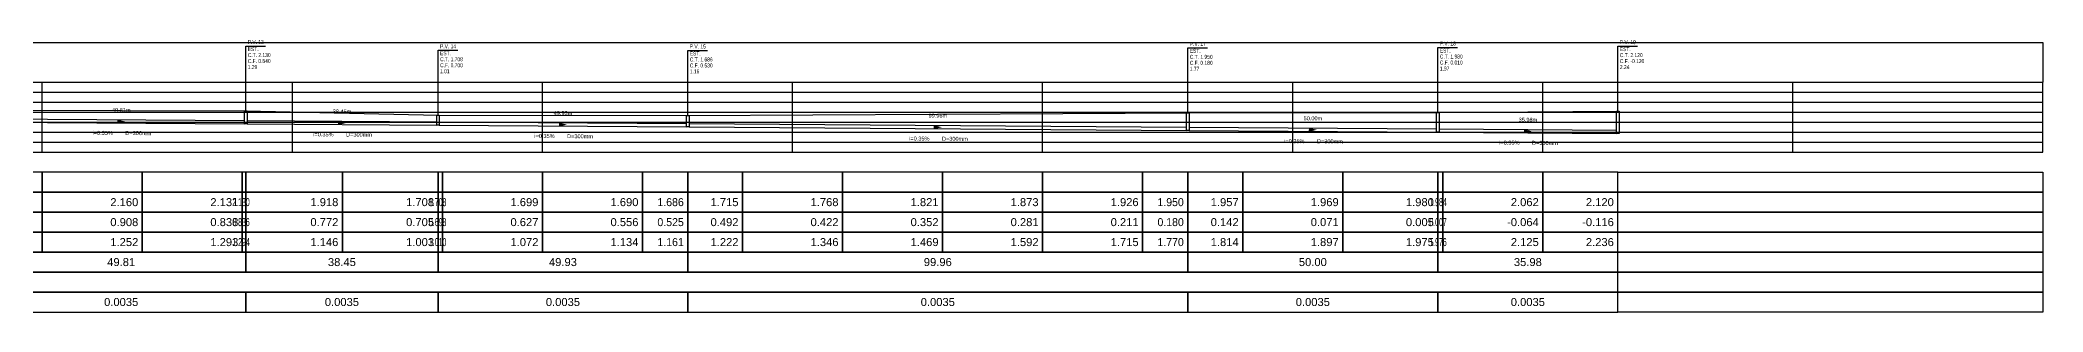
# Model space of a CAD drawing. Extents: x -160 to 364724, y -100 to 7353297.
# Drawn here: x 360560 to 360960.4, y 7351761.1 to 7351815.6 of the extents above; entities that cross this region are included whole.
import ezdxf
from ezdxf.enums import TextEntityAlignment as Align

# ---------------------------------------------------------------- set-up
doc = ezdxf.new("R2010")
doc.units = 0
doc.header["$LTSCALE"] = 5
for name, color, linetype in [('PS_IND_COMPRIMENTO', 7, 'Continuous'), ('PS_IND_DIAMETRO', 7, 'Continuous'), ('PS_IND_FLUXO', 3, 'Continuous'), ('PS_IND_INCLINACAO', 7, 'Continuous'), ('PS_PERFIL_CAIXAS', 7, 'Continuous'), ('PS_PERFIL_COTA_LIN', 7, 'Continuous'), ('PS_PERFIL_COTA_TXT', 5, 'Continuous'), ('PS_PERFIL_GRADE', 8, 'Continuous'), ('PS_PERFIL_TERRENO', 3, 'Continuous'), ('PS_PERFIL_TUBO', 7, 'Continuous'), ('PS_PONTOS_IDENTIFICACAO_LIN', 7, 'Continuous'), ('PS_PONTOS_IDENTIFICACAO_TXT', 7, 'Continuous')]:
    doc.layers.add(name, color=color, linetype=linetype)
doc.styles.get("Standard").update_dxf_attribs({"font": 'arial.ttf'})

# ---------------------------------------------------------------- blocks, each defined once
blk = doc.blocks.new('*U248')
at = {"layer": 'PS_PERFIL_GRADE', "linetype": 'Continuous'}
for p, q in [((0, 0), (0, 14)), ((0, 14), (850, 14)), ((50, 0), (50, 14)), ((100, 0), (100, 14)), ((150, 0), (150, 14)), ((200, 0), (200, 14)), ((250, 0), (250, 14)), ((300, 0), (300, 14)), ((350, 0), (350, 14)), ((400, 0), (400, 14)), ((450, 0), (450, 14)), ((500, 0), (500, 14)), ((550, 0), (550, 14)), ((600, 0), (600, 14)), ((650, 0), (650, 14)), ((700, 0), (700, 14)), ((750, 0), (750, 14)), ((800, 0), (800, 14)), ((850, 0), (850, 14)), ((0, 12), (850, 12)), ((0, 10), (850, 10)), ((0, 8), (850, 8)), ((0, 6), (850, 6)), ((0, 4), (850, 4)), ((0, 2), (850, 2)), ((0, 0), (850, 0))]:
    blk.add_line(p, q, dxfattribs=at)
blk.add_lwpolyline([(0, 14), (0, 22), (850, 22), (850, 14)], dxfattribs=at)
at = {"layer": 'PS_PERFIL_GRADE'}
for s, p in [('4', (-0.8, 12)), ('5', (-0.8, 14)), ('3', (-0.8, 10)), ('2', (-0.8, 8)), ('0', (-0.8, 4)), ('1', (-0.8, 6)), ('-1', (-0.8, 2)), ('-2', (-0.8, 0))]:
    blk.add_text(s, height=1.6, dxfattribs=at).set_placement(p, align=Align.MIDDLE_RIGHT)

msp = doc.modelspace()

# ---------------------------------------------------------------- linework, layer by layer
at = {"layer": 'PS_IND_FLUXO'}
for points in [[(360575.372, 7351799.283, 0.8, 0, 0), (360576.972, 7351799.271, 0, 0, 0)], [(360619.502, 7351798.982, 0.8, 0, 0), (360621.102, 7351798.97, 0, 0, 0)], [(360663.692, 7351798.662, 0.8, 0, 0), (360665.292, 7351798.65, 0, 0, 0)], [(360738.64, 7351798.147, 0.8, 0, 0), (360740.24, 7351798.135, 0, 0, 0)], [(360813.621, 7351797.622, 0.8, 0, 0), (360815.221, 7351797.61, 0, 0, 0)], [(360856.611, 7351797.331, 0.8, 0, 0), (360858.211, 7351797.319, 0, 0, 0)]]:
    msp.add_lwpolyline(points, format="xyseb", dxfattribs=at)
at = {"layer": 'PS_PERFIL_CAIXAS', "linetype": 'Continuous'}
for points in [[(360600.828, 7351801.391), (360601.328, 7351801.391), (360601.328, 7351798.811), (360600.828, 7351798.811)], [(360639.276, 7351800.547), (360639.776, 7351800.547), (360639.776, 7351798.531), (360639.276, 7351798.531)], [(360689.208, 7351800.503), (360689.708, 7351800.503), (360689.708, 7351798.191), (360689.208, 7351798.191)], [(360789.171, 7351801.031), (360789.671, 7351801.031), (360789.671, 7351797.491), (360789.171, 7351797.491)], [(360839.17, 7351801.091), (360839.67, 7351801.091), (360839.67, 7351797.151), (360839.17, 7351797.151)], [(360875.152, 7351801.371), (360875.652, 7351801.371), (360875.652, 7351796.891), (360875.152, 7351796.891)]]:
    msp.add_lwpolyline(points, close=True, dxfattribs=at)
at = {"layer": 'PS_PERFIL_COTA_LIN', "linetype": 'Continuous'}
for points in [[(360551.266, 7351789.131), (360551.266, 7351785.131), (360560.393, 7351785.131), (360560.393, 7351789.131)], [(360560.393, 7351789.131), (360560.393, 7351785.131), (360580.393, 7351785.131), (360580.393, 7351789.131)], [(360580.393, 7351789.131), (360580.393, 7351785.131), (360600.393, 7351785.131), (360600.393, 7351789.131)], [(360600.393, 7351789.131), (360600.393, 7351785.131), (360601.078, 7351785.131), (360601.078, 7351789.131)], [(360601.078, 7351789.131), (360601.078, 7351785.131), (360620.393, 7351785.131), (360620.393, 7351789.131)], [(360620.393, 7351789.131), (360620.393, 7351785.131), (360639.526, 7351785.131), (360639.526, 7351789.131)], [(360639.526, 7351789.131), (360639.526, 7351785.131), (360640.393, 7351785.131), (360640.393, 7351789.131)], [(360640.393, 7351789.131), (360640.393, 7351785.131), (360660.393, 7351785.131), (360660.393, 7351789.131)], [(360660.393, 7351789.131), (360660.393, 7351785.131), (360680.393, 7351785.131), (360680.393, 7351789.131)], [(360680.393, 7351789.131), (360680.393, 7351785.131), (360689.458, 7351785.131), (360689.458, 7351789.131)], [(360689.458, 7351789.131), (360689.458, 7351785.131), (360700.393, 7351785.131), (360700.393, 7351789.131)], [(360700.393, 7351789.131), (360700.393, 7351785.131), (360720.393, 7351785.131), (360720.393, 7351789.131)], [(360720.393, 7351789.131), (360720.393, 7351785.131), (360740.393, 7351785.131), (360740.393, 7351789.131)], [(360740.393, 7351789.131), (360740.393, 7351785.131), (360760.393, 7351785.131), (360760.393, 7351789.131)], [(360760.393, 7351789.131), (360760.393, 7351785.131), (360780.393, 7351785.131), (360780.393, 7351789.131)], [(360780.393, 7351789.131), (360780.393, 7351785.131), (360789.421, 7351785.131), (360789.421, 7351789.131)], [(360789.421, 7351789.131), (360789.421, 7351785.131), (360800.393, 7351785.131), (360800.393, 7351789.131)], [(360800.393, 7351789.131), (360800.393, 7351785.131), (360820.393, 7351785.131), (360820.393, 7351789.131)], [(360820.393, 7351789.131), (360820.393, 7351785.131), (360839.42, 7351785.131), (360839.42, 7351789.131)], [(360839.42, 7351789.131), (360839.42, 7351785.131), (360840.393, 7351785.131), (360840.393, 7351789.131)], [(360840.393, 7351789.131), (360840.393, 7351785.131), (360860.393, 7351785.131), (360860.393, 7351789.131)], [(360860.393, 7351789.131), (360860.393, 7351785.131), (360875.402, 7351785.131), (360875.402, 7351789.131)], [(360960.393, 7351789.131), (360960.393, 7351785.131), (360875.402, 7351785.131), (360875.402, 7351789.131)], [(360551.266, 7351785.131), (360551.266, 7351781.131), (360560.393, 7351781.131), (360560.393, 7351785.131)], [(360560.393, 7351785.131), (360560.393, 7351781.131), (360580.393, 7351781.131), (360580.393, 7351785.131)], [(360580.393, 7351785.131), (360580.393, 7351781.131), (360600.393, 7351781.131), (360600.393, 7351785.131)], [(360600.393, 7351785.131), (360600.393, 7351781.131), (360601.078, 7351781.131), (360601.078, 7351785.131)], [(360601.078, 7351785.131), (360601.078, 7351781.131), (360620.393, 7351781.131), (360620.393, 7351785.131)], [(360620.393, 7351785.131), (360620.393, 7351781.131), (360639.526, 7351781.131), (360639.526, 7351785.131)], [(360639.526, 7351785.131), (360639.526, 7351781.131), (360640.393, 7351781.131), (360640.393, 7351785.131)], [(360640.393, 7351785.131), (360640.393, 7351781.131), (360660.393, 7351781.131), (360660.393, 7351785.131)], [(360660.393, 7351785.131), (360660.393, 7351781.131), (360680.393, 7351781.131), (360680.393, 7351785.131)], [(360680.393, 7351785.131), (360680.393, 7351781.131), (360689.458, 7351781.131), (360689.458, 7351785.131)], [(360689.458, 7351785.131), (360689.458, 7351781.131), (360700.393, 7351781.131), (360700.393, 7351785.131)], [(360700.393, 7351785.131), (360700.393, 7351781.131), (360720.393, 7351781.131), (360720.393, 7351785.131)], [(360720.393, 7351785.131), (360720.393, 7351781.131), (360740.393, 7351781.131), (360740.393, 7351785.131)], [(360740.393, 7351785.131), (360740.393, 7351781.131), (360760.393, 7351781.131), (360760.393, 7351785.131)], [(360760.393, 7351785.131), (360760.393, 7351781.131), (360780.393, 7351781.131), (360780.393, 7351785.131)], [(360780.393, 7351785.131), (360780.393, 7351781.131), (360789.421, 7351781.131), (360789.421, 7351785.131)], [(360789.421, 7351785.131), (360789.421, 7351781.131), (360800.393, 7351781.131), (360800.393, 7351785.131)], [(360800.393, 7351785.131), (360800.393, 7351781.131), (360820.393, 7351781.131), (360820.393, 7351785.131)], [(360820.393, 7351785.131), (360820.393, 7351781.131), (360839.42, 7351781.131), (360839.42, 7351785.131)], [(360839.42, 7351785.131), (360839.42, 7351781.131), (360840.393, 7351781.131), (360840.393, 7351785.131)], [(360840.393, 7351785.131), (360840.393, 7351781.131), (360860.393, 7351781.131), (360860.393, 7351785.131)], [(360860.393, 7351785.131), (360860.393, 7351781.131), (360875.402, 7351781.131), (360875.402, 7351785.131)], [(360960.393, 7351785.131), (360960.393, 7351781.131), (360875.402, 7351781.131), (360875.402, 7351785.131)], [(360551.266, 7351781.131), (360551.266, 7351777.131), (360560.393, 7351777.131), (360560.393, 7351781.131)], [(360560.393, 7351781.131), (360560.393, 7351777.131), (360580.393, 7351777.131), (360580.393, 7351781.131)], [(360580.393, 7351781.131), (360580.393, 7351777.131), (360600.393, 7351777.131), (360600.393, 7351781.131)], [(360600.393, 7351781.131), (360600.393, 7351777.131), (360601.078, 7351777.131), (360601.078, 7351781.131)], [(360601.078, 7351781.131), (360601.078, 7351777.131), (360620.393, 7351777.131), (360620.393, 7351781.131)], [(360620.393, 7351781.131), (360620.393, 7351777.131), (360639.526, 7351777.131), (360639.526, 7351781.131)], [(360639.526, 7351781.131), (360639.526, 7351777.131), (360640.393, 7351777.131), (360640.393, 7351781.131)], [(360640.393, 7351781.131), (360640.393, 7351777.131), (360660.393, 7351777.131), (360660.393, 7351781.131)], [(360660.393, 7351781.131), (360660.393, 7351777.131), (360680.393, 7351777.131), (360680.393, 7351781.131)], [(360680.393, 7351781.131), (360680.393, 7351777.131), (360689.458, 7351777.131), (360689.458, 7351781.131)], [(360689.458, 7351781.131), (360689.458, 7351777.131), (360700.393, 7351777.131), (360700.393, 7351781.131)], [(360700.393, 7351781.131), (360700.393, 7351777.131), (360720.393, 7351777.131), (360720.393, 7351781.131)], [(360720.393, 7351781.131), (360720.393, 7351777.131), (360740.393, 7351777.131), (360740.393, 7351781.131)], [(360740.393, 7351781.131), (360740.393, 7351777.131), (360760.393, 7351777.131), (360760.393, 7351781.131)], [(360760.393, 7351781.131), (360760.393, 7351777.131), (360780.393, 7351777.131), (360780.393, 7351781.131)], [(360780.393, 7351781.131), (360780.393, 7351777.131), (360789.421, 7351777.131), (360789.421, 7351781.131)], [(360789.421, 7351781.131), (360789.421, 7351777.131), (360800.393, 7351777.131), (360800.393, 7351781.131)], [(360800.393, 7351781.131), (360800.393, 7351777.131), (360820.393, 7351777.131), (360820.393, 7351781.131)], [(360820.393, 7351781.131), (360820.393, 7351777.131), (360839.42, 7351777.131), (360839.42, 7351781.131)], [(360839.42, 7351781.131), (360839.42, 7351777.131), (360840.393, 7351777.131), (360840.393, 7351781.131)], [(360840.393, 7351781.131), (360840.393, 7351777.131), (360860.393, 7351777.131), (360860.393, 7351781.131)], [(360860.393, 7351781.131), (360860.393, 7351777.131), (360875.402, 7351777.131), (360875.402, 7351781.131)], [(360960.393, 7351781.131), (360960.393, 7351777.131), (360875.402, 7351777.131), (360875.402, 7351781.131)], [(360551.266, 7351777.131), (360551.266, 7351773.131), (360560.393, 7351773.131), (360560.393, 7351777.131)], [(360560.393, 7351777.131), (360560.393, 7351773.131), (360580.393, 7351773.131), (360580.393, 7351777.131)], [(360580.393, 7351777.131), (360580.393, 7351773.131), (360600.393, 7351773.131), (360600.393, 7351777.131)], [(360600.393, 7351777.131), (360600.393, 7351773.131), (360601.078, 7351773.131), (360601.078, 7351777.131)], [(360601.078, 7351777.131), (360601.078, 7351773.131), (360620.393, 7351773.131), (360620.393, 7351777.131)], [(360620.393, 7351777.131), (360620.393, 7351773.131), (360639.526, 7351773.131), (360639.526, 7351777.131)], [(360639.526, 7351777.131), (360639.526, 7351773.131), (360640.393, 7351773.131), (360640.393, 7351777.131)], [(360640.393, 7351777.131), (360640.393, 7351773.131), (360660.393, 7351773.131), (360660.393, 7351777.131)], [(360660.393, 7351777.131), (360660.393, 7351773.131), (360680.393, 7351773.131), (360680.393, 7351777.131)], [(360680.393, 7351777.131), (360680.393, 7351773.131), (360689.458, 7351773.131), (360689.458, 7351777.131)], [(360689.458, 7351777.131), (360689.458, 7351773.131), (360700.393, 7351773.131), (360700.393, 7351777.131)], [(360700.393, 7351777.131), (360700.393, 7351773.131), (360720.393, 7351773.131), (360720.393, 7351777.131)], [(360720.393, 7351777.131), (360720.393, 7351773.131), (360740.393, 7351773.131), (360740.393, 7351777.131)], [(360740.393, 7351777.131), (360740.393, 7351773.131), (360760.393, 7351773.131), (360760.393, 7351777.131)], [(360760.393, 7351777.131), (360760.393, 7351773.131), (360780.393, 7351773.131), (360780.393, 7351777.131)], [(360780.393, 7351777.131), (360780.393, 7351773.131), (360789.421, 7351773.131), (360789.421, 7351777.131)], [(360789.421, 7351777.131), (360789.421, 7351773.131), (360800.393, 7351773.131), (360800.393, 7351777.131)], [(360800.393, 7351777.131), (360800.393, 7351773.131), (360820.393, 7351773.131), (360820.393, 7351777.131)], [(360820.393, 7351777.131), (360820.393, 7351773.131), (360839.42, 7351773.131), (360839.42, 7351777.131)], [(360839.42, 7351777.131), (360839.42, 7351773.131), (360840.393, 7351773.131), (360840.393, 7351777.131)], [(360840.393, 7351777.131), (360840.393, 7351773.131), (360860.393, 7351773.131), (360860.393, 7351777.131)], [(360860.393, 7351777.131), (360860.393, 7351773.131), (360875.402, 7351773.131), (360875.402, 7351777.131)], [(360960.393, 7351777.131), (360960.393, 7351773.131), (360875.402, 7351773.131), (360875.402, 7351777.131)], [(360551.266, 7351773.131), (360551.266, 7351769.131), (360601.078, 7351769.131), (360601.078, 7351773.131)], [(360601.078, 7351773.131), (360601.078, 7351769.131), (360639.526, 7351769.131), (360639.526, 7351773.131)], [(360639.526, 7351773.131), (360639.526, 7351769.131), (360689.458, 7351769.131), (360689.458, 7351773.131)], [(360689.458, 7351773.131), (360689.458, 7351769.131), (360789.421, 7351769.131), (360789.421, 7351773.131)], [(360789.421, 7351773.131), (360789.421, 7351769.131), (360839.42, 7351769.131), (360839.42, 7351773.131)], [(360839.42, 7351773.131), (360839.42, 7351769.131), (360875.402, 7351769.131), (360875.402, 7351773.131)], [(360960.393, 7351773.131), (360960.393, 7351769.131), (360875.402, 7351769.131), (360875.402, 7351773.131)], [(360160.393, 7351769.131), (360160.393, 7351765.131), (360875.402, 7351765.131), (360875.402, 7351769.131)], [(360960.393, 7351769.131), (360960.393, 7351765.131), (360875.402, 7351765.131), (360875.402, 7351769.131)], [(360551.266, 7351765.131), (360551.266, 7351761.131), (360601.078, 7351761.131), (360601.078, 7351765.131)], [(360601.078, 7351765.131), (360601.078, 7351761.131), (360639.526, 7351761.131), (360639.526, 7351765.131)], [(360639.526, 7351765.131), (360639.526, 7351761.131), (360689.458, 7351761.131), (360689.458, 7351765.131)], [(360689.458, 7351765.131), (360689.458, 7351761.131), (360789.421, 7351761.131), (360789.421, 7351765.131)], [(360789.421, 7351765.131), (360789.421, 7351761.131), (360839.42, 7351761.131), (360839.42, 7351765.131)], [(360839.42, 7351765.131), (360839.42, 7351761.131), (360875.402, 7351761.131), (360875.402, 7351765.131)], [(360960.393, 7351765.131), (360960.393, 7351761.131), (360875.402, 7351761.131), (360875.402, 7351765.131)]]:
    msp.add_lwpolyline(points, close=True, dxfattribs=at)
for points in [[(360560.393, 7351773.131), (360580.393, 7351773.131)], [(360580.393, 7351773.131), (360600.393, 7351773.131)], [(360600.393, 7351773.131), (360601.078, 7351773.131)], [(360620.393, 7351773.131), (360639.526, 7351773.131)], [(360640.393, 7351773.131), (360660.393, 7351773.131)], [(360660.393, 7351773.131), (360680.393, 7351773.131)], [(360680.393, 7351773.131), (360689.458, 7351773.131)], [(360700.393, 7351773.131), (360720.393, 7351773.131)], [(360720.393, 7351773.131), (360740.393, 7351773.131)], [(360740.393, 7351773.131), (360760.393, 7351773.131)], [(360760.393, 7351773.131), (360780.393, 7351773.131)], [(360780.393, 7351773.131), (360789.421, 7351773.131)], [(360800.393, 7351773.131), (360820.393, 7351773.131)], [(360820.393, 7351773.131), (360839.42, 7351773.131)], [(360840.393, 7351773.131), (360860.393, 7351773.131)], [(360860.393, 7351773.131), (360875.402, 7351773.131)], [(360551.266, 7351769.131), (360560.393, 7351769.131)], [(360560.393, 7351769.131), (360580.393, 7351769.131)], [(360560.393, 7351769.131), (360580.393, 7351769.131)], [(360580.393, 7351769.131), (360600.393, 7351769.131)], [(360580.393, 7351769.131), (360600.393, 7351769.131)], [(360600.393, 7351769.131), (360601.078, 7351769.131)], [(360600.393, 7351769.131), (360601.078, 7351769.131)], [(360601.078, 7351769.131), (360620.393, 7351769.131)], [(360620.393, 7351769.131), (360639.526, 7351769.131)], [(360620.393, 7351769.131), (360639.526, 7351769.131)], [(360639.526, 7351769.131), (360640.393, 7351769.131)], [(360640.393, 7351769.131), (360660.393, 7351769.131)], [(360640.393, 7351769.131), (360660.393, 7351769.131)], [(360660.393, 7351769.131), (360680.393, 7351769.131)], [(360660.393, 7351769.131), (360680.393, 7351769.131)], [(360680.393, 7351769.131), (360689.458, 7351769.131)], [(360680.393, 7351769.131), (360689.458, 7351769.131)], [(360689.458, 7351769.131), (360700.393, 7351769.131)], [(360700.393, 7351769.131), (360720.393, 7351769.131)], [(360700.393, 7351769.131), (360720.393, 7351769.131)], [(360720.393, 7351769.131), (360740.393, 7351769.131)], [(360720.393, 7351769.131), (360740.393, 7351769.131)], [(360740.393, 7351769.131), (360760.393, 7351769.131)], [(360740.393, 7351769.131), (360760.393, 7351769.131)], [(360760.393, 7351769.131), (360780.393, 7351769.131)], [(360760.393, 7351769.131), (360780.393, 7351769.131)], [(360780.393, 7351769.131), (360789.421, 7351769.131)], [(360780.393, 7351769.131), (360789.421, 7351769.131)], [(360789.421, 7351769.131), (360800.393, 7351769.131)], [(360800.393, 7351769.131), (360820.393, 7351769.131)], [(360800.393, 7351769.131), (360820.393, 7351769.131)], [(360820.393, 7351769.131), (360839.42, 7351769.131)], [(360820.393, 7351769.131), (360839.42, 7351769.131)], [(360840.393, 7351769.131), (360860.393, 7351769.131)], [(360840.393, 7351769.131), (360860.393, 7351769.131)], [(360860.393, 7351769.131), (360875.402, 7351769.131)], [(360860.393, 7351769.131), (360875.402, 7351769.131)], [(360551.266, 7351765.131), (360560.393, 7351765.131)], [(360560.393, 7351765.131), (360580.393, 7351765.131)], [(360560.393, 7351765.131), (360580.393, 7351765.131)], [(360580.393, 7351765.131), (360600.393, 7351765.131)], [(360580.393, 7351765.131), (360600.393, 7351765.131)], [(360600.393, 7351765.131), (360601.078, 7351765.131)], [(360600.393, 7351765.131), (360601.078, 7351765.131)], [(360601.078, 7351765.131), (360620.393, 7351765.131)], [(360620.393, 7351765.131), (360639.526, 7351765.131)], [(360620.393, 7351765.131), (360639.526, 7351765.131)], [(360639.526, 7351765.131), (360640.393, 7351765.131)], [(360640.393, 7351765.131), (360660.393, 7351765.131)], [(360640.393, 7351765.131), (360660.393, 7351765.131)], [(360660.393, 7351765.131), (360680.393, 7351765.131)], [(360660.393, 7351765.131), (360680.393, 7351765.131)], [(360680.393, 7351765.131), (360689.458, 7351765.131)], [(360680.393, 7351765.131), (360689.458, 7351765.131)], [(360689.458, 7351765.131), (360700.393, 7351765.131)], [(360700.393, 7351765.131), (360720.393, 7351765.131)], [(360700.393, 7351765.131), (360720.393, 7351765.131)], [(360720.393, 7351765.131), (360740.393, 7351765.131)], [(360720.393, 7351765.131), (360740.393, 7351765.131)], [(360740.393, 7351765.131), (360760.393, 7351765.131)], [(360740.393, 7351765.131), (360760.393, 7351765.131)], [(360760.393, 7351765.131), (360780.393, 7351765.131)], [(360760.393, 7351765.131), (360780.393, 7351765.131)], [(360780.393, 7351765.131), (360789.421, 7351765.131)], [(360780.393, 7351765.131), (360789.421, 7351765.131)], [(360789.421, 7351765.131), (360800.393, 7351765.131)], [(360800.393, 7351765.131), (360820.393, 7351765.131)], [(360800.393, 7351765.131), (360820.393, 7351765.131)], [(360820.393, 7351765.131), (360839.42, 7351765.131)], [(360820.393, 7351765.131), (360839.42, 7351765.131)], [(360840.393, 7351765.131), (360860.393, 7351765.131)], [(360840.393, 7351765.131), (360860.393, 7351765.131)], [(360860.393, 7351765.131), (360875.402, 7351765.131)], [(360860.393, 7351765.131), (360875.402, 7351765.131)], [(360560.393, 7351761.131), (360580.393, 7351761.131)], [(360580.393, 7351761.131), (360600.393, 7351761.131)], [(360600.393, 7351761.131), (360601.078, 7351761.131)], [(360620.393, 7351761.131), (360639.526, 7351761.131)], [(360640.393, 7351761.131), (360660.393, 7351761.131)], [(360660.393, 7351761.131), (360680.393, 7351761.131)], [(360680.393, 7351761.131), (360689.458, 7351761.131)], [(360700.393, 7351761.131), (360720.393, 7351761.131)], [(360720.393, 7351761.131), (360740.393, 7351761.131)], [(360740.393, 7351761.131), (360760.393, 7351761.131)], [(360760.393, 7351761.131), (360780.393, 7351761.131)], [(360780.393, 7351761.131), (360789.421, 7351761.131)], [(360800.393, 7351761.131), (360820.393, 7351761.131)], [(360820.393, 7351761.131), (360839.42, 7351761.131)], [(360840.393, 7351761.131), (360860.393, 7351761.131)], [(360860.393, 7351761.131), (360875.402, 7351761.131)]]:
    msp.add_lwpolyline(points, dxfattribs=at)
at = {"layer": 'PS_PERFIL_TERRENO', "linetype": 'Continuous'}
msp.add_lwpolyline([(360160.393, 7351799.911), (360181.424, 7351800.325), (360201.903, 7351800.543), (360234.107, 7351800.445), (360259.236, 7351800.491), (360280.393, 7351800.151), (360309.238, 7351800.347), (360359.238, 7351800.863), (360408.213, 7351800.971), (360458.213, 7351802.025), (360508.159, 7351801.491), (360551.266, 7351801.537), (360601.078, 7351801.391), (360639.526, 7351800.547), (360689.458, 7351800.503), (360789.421, 7351801.031), (360839.42, 7351801.091), (360875.402, 7351801.371)], dxfattribs=at)
at = {"layer": 'PS_PERFIL_TUBO', "linetype": 'Continuous'}
for points in [[(360551.516, 7351799.151), (360600.828, 7351798.803), (360600.828, 7351799.403), (360551.516, 7351799.751)], [(360601.328, 7351798.811), (360639.276, 7351798.541), (360639.276, 7351799.141), (360601.328, 7351799.411)], [(360639.776, 7351798.531), (360689.208, 7351798.181), (360689.208, 7351798.781), (360639.776, 7351799.131)], [(360689.708, 7351798.191), (360789.171, 7351797.491), (360789.171, 7351798.091), (360689.708, 7351798.791)], [(360789.671, 7351797.491), (360839.17, 7351797.141), (360839.17, 7351797.741), (360789.671, 7351798.091)], [(360839.67, 7351797.151), (360875.152, 7351796.899), (360875.152, 7351797.499), (360839.67, 7351797.751)]]:
    msp.add_lwpolyline(points, close=True, dxfattribs=at)
at = {"layer": 'PS_PONTOS_IDENTIFICACAO_LIN', "linetype": 'Continuous'}
for points in [[(360601.078, 7351801.391), (360601.078, 7351814.391), (360604.998, 7351814.391)], [(360789.421, 7351801.031), (360789.421, 7351814.031), (360793.341, 7351814.031)], [(360839.42, 7351801.091), (360839.42, 7351814.091), (360843.34, 7351814.091)], [(360875.402, 7351801.371), (360875.402, 7351814.371), (360879.322, 7351814.371)], [(360639.526, 7351800.547), (360639.526, 7351813.547), (360643.446, 7351813.547)], [(360689.458, 7351800.503), (360689.458, 7351813.503), (360693.378, 7351813.503)]]:
    msp.add_lwpolyline(points, dxfattribs=at)

# ---------------------------------------------------------------- block references
at = {"layer": 'PS_PERFIL_GRADE'}
msp.add_blockref('*U248', (360110.393, 7351793.131), dxfattribs=at)

# ---------------------------------------------------------------- texts
at = {"layer": 'PS_IND_COMPRIMENTO', "width": 0.8}
for s, rotation, p in [('49.81m', 359.59566, (360576.188, 7351801.577)), ('38.45m', 359.59235, (360620.318, 7351801.276)), ('49.93m', 359.59433, (360664.508, 7351800.956)), ('99.96m', 359.59677, (360739.456, 7351800.441)), ('50.00m', 359.59487, (360814.437, 7351799.916)), ('35.98m', 359.59308, (360857.427, 7351799.625))]:
    msp.add_text(s, height=0.8, rotation=rotation, dxfattribs=at).set_placement(p, align=Align.MIDDLE_CENTER)
at = {"layer": 'PS_IND_DIAMETRO', "width": 0.8}
for rotation, p in [(359.59566, (360579.595, 7351796.953)), (359.59235, (360623.725, 7351796.652)), (359.59433, (360667.915, 7351796.332)), (359.59677, (360742.863, 7351795.817)), (359.59487, (360817.844, 7351795.292)), (359.59308, (360860.835, 7351795.001))]:
    msp.add_text('D=300mm', height=0.8, rotation=rotation, dxfattribs=at).set_placement(p, align=Align.MIDDLE_CENTER)
at = {"layer": 'PS_IND_INCLINACAO', "width": 0.8}
for rotation, p in [(359.59566, (360572.476, 7351797.003)), (359.59235, (360616.605, 7351796.702)), (359.59433, (360660.796, 7351796.382)), (359.59677, (360735.744, 7351795.867)), (359.59487, (360810.725, 7351795.342)), (359.59308, (360853.715, 7351795.051))]:
    msp.add_text('i=0.35%', height=0.8, rotation=rotation, dxfattribs=at).set_placement(p, align=Align.MIDDLE_CENTER)
at = {"layer": 'PS_PERFIL_COTA_TXT'}
for s, p in [('2.160', (360579.593, 7351783.131)), ('2.131', (360599.593, 7351783.131)), ('1.918', (360619.593, 7351783.131)), ('1.708', (360638.726, 7351783.131)), ('1.699', (360659.593, 7351783.131)), ('1.690', (360679.593, 7351783.131)), ('1.715', (360699.593, 7351783.131)), ('1.768', (360719.593, 7351783.131)), ('1.821', (360739.593, 7351783.131)), ('1.873', (360759.593, 7351783.131)), ('1.926', (360779.593, 7351783.131)), ('1.957', (360799.593, 7351783.131)), ('1.969', (360819.593, 7351783.131)), ('1.980', (360838.62, 7351783.131)), ('2.062', (360859.593, 7351783.131)), ('2.120', (360874.602, 7351783.131)), ('0.908', (360579.593, 7351779.131)), ('0.838', (360599.593, 7351779.131)), ('0.772', (360619.593, 7351779.131)), ('0.705', (360638.726, 7351779.131)), ('0.627', (360659.593, 7351779.131)), ('0.556', (360679.593, 7351779.131)), ('0.492', (360699.593, 7351779.131)), ('0.422', (360719.593, 7351779.131)), ('0.352', (360739.593, 7351779.131)), ('0.281', (360759.593, 7351779.131)), ('0.211', (360779.593, 7351779.131)), ('0.142', (360799.593, 7351779.131)), ('0.071', (360819.593, 7351779.131)), ('0.005', (360838.62, 7351779.131)), ('-0.064', (360859.593, 7351779.131)), ('-0.116', (360874.602, 7351779.131)), ('1.252', (360579.593, 7351775.131)), ('1.293', (360599.593, 7351775.131)), ('1.146', (360619.593, 7351775.131)), ('1.003', (360638.726, 7351775.131)), ('1.072', (360659.593, 7351775.131)), ('1.134', (360679.593, 7351775.131)), ('1.222', (360699.593, 7351775.131)), ('1.346', (360719.593, 7351775.131)), ('1.469', (360739.593, 7351775.131)), ('1.592', (360759.593, 7351775.131)), ('1.715', (360779.593, 7351775.131)), ('1.814', (360799.593, 7351775.131)), ('1.897', (360819.593, 7351775.131)), ('1.975', (360838.62, 7351775.131)), ('2.125', (360859.593, 7351775.131)), ('2.236', (360874.602, 7351775.131))]:
    msp.add_text(s, height=1.6, dxfattribs=at).set_placement(p, align=Align.MIDDLE_RIGHT)
for s, width, p in [('2.130', 0.5, (360601.878, 7351783.131)), ('1.708', 0.5, (360641.193, 7351783.131)), ('1.686', 0.944225, (360688.658, 7351783.131)), ('1.950', 0.940424, (360788.621, 7351783.131)), ('1.984', 0.5, (360841.193, 7351783.131)), ('0.836', 0.5, (360601.878, 7351779.131)), ('0.698', 0.5, (360641.193, 7351779.131)), ('0.525', 0.944225, (360688.658, 7351779.131)), ('0.180', 0.940424, (360788.621, 7351779.131)), ('0.007', 0.5, (360841.193, 7351779.131)), ('1.294', 0.5, (360601.878, 7351775.131)), ('1.010', 0.5, (360641.193, 7351775.131)), ('1.161', 0.944225, (360688.658, 7351775.131)), ('1.770', 0.940424, (360788.621, 7351775.131)), ('1.976', 0.5, (360841.193, 7351775.131))]:
    msp.add_text(s, height=1.6, dxfattribs=dict(at, width=width)).set_placement(p, align=Align.MIDDLE_RIGHT)
for s, p in [('49.81', (360576.172, 7351771.131)), ('38.45', (360620.302, 7351771.131)), ('49.93', (360664.492, 7351771.131)), ('99.96', (360739.44, 7351771.131)), ('50.00', (360814.421, 7351771.131)), ('35.98', (360857.411, 7351771.131)), ('0.0035', (360576.172, 7351763.131)), ('0.0035', (360620.302, 7351763.131)), ('0.0035', (360664.492, 7351763.131)), ('0.0035', (360739.44, 7351763.131)), ('0.0035', (360814.421, 7351763.131)), ('0.0035', (360857.411, 7351763.131))]:
    msp.add_text(s, height=1.6, dxfattribs=at).set_placement(p, align=Align.MIDDLE_CENTER)
at = {"layer": 'PS_PONTOS_IDENTIFICACAO_TXT', "width": 0.7}
for s, p in [('P.V. 13', (360601.478, 7351814.791)), ('EST. ', (360601.478, 7351813.391)), ('P.V. 14', (360639.926, 7351813.947)), ('P.V. 15', (360689.858, 7351813.903)), ('P.V. 17', (360789.821, 7351814.431)), ('EST. ', (360789.821, 7351813.031)), ('P.V. 18', (360839.82, 7351814.491)), ('EST. ', (360839.82, 7351813.091)), ('P.V. 19', (360875.802, 7351814.771)), ('EST. ', (360875.802, 7351813.371)), ('C.T. 2.130', (360601.478, 7351812.191)), ('C.F. 0.840', (360601.478, 7351810.991)), ('1.29', (360601.478, 7351809.791)), ('C.T. 1.708', (360639.926, 7351811.347)), ('C.F. 0.700', (360639.926, 7351810.147)), ('1.01', (360639.926, 7351808.947)), ('EST. ', (360639.926, 7351812.547)), ('C.T. 1.686', (360689.858, 7351811.303)), ('C.F. 0.530', (360689.858, 7351810.103)), ('1.16', (360689.858, 7351808.903)), ('EST. ', (360689.858, 7351812.503)), ('C.T. 1.950', (360789.821, 7351811.831)), ('C.F. 0.180', (360789.821, 7351810.631)), ('1.77', (360789.821, 7351809.431)), ('C.T. 1.980', (360839.82, 7351811.891)), ('C.F. 0.010', (360839.82, 7351810.691)), ('1.97', (360839.82, 7351809.491)), ('C.T. 2.120', (360875.802, 7351812.171)), ('C.F. -0.120', (360875.802, 7351810.971)), ('2.24', (360875.802, 7351809.771))]:
    msp.add_text(s, height=0.8, dxfattribs=at).set_placement(p)

doc.saveas('drawing.dxf')
